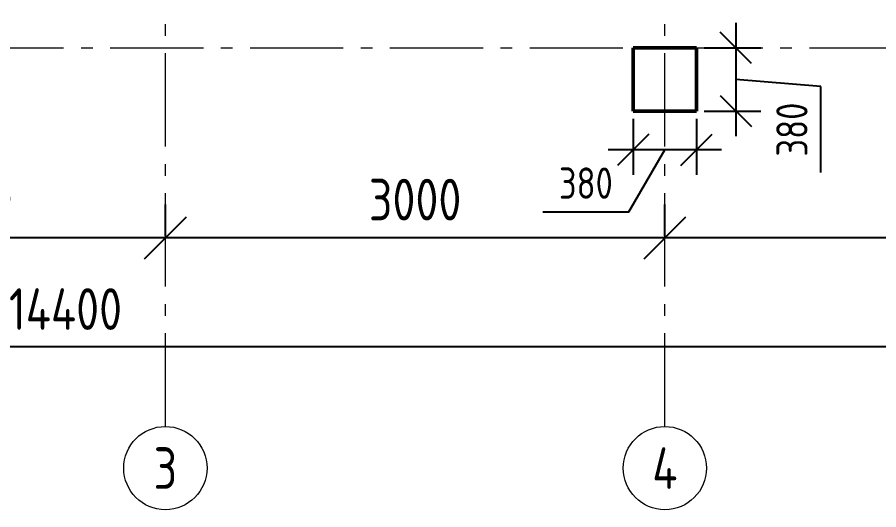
# Model space of a CAD drawing. Header units: millimetres. Extents: x 13040 to 55040, y 21337 to 51037.
# Drawn here: x 26016 to 31191, y 35319 to 38276 of the extents above; entities that cross this region are included whole.
import ezdxf

# ---------------------------------------------------------------- set-up
doc = ezdxf.new("R2010")
doc.units = ezdxf.units.MM
doc.linetypes.add('ГОСТ 2.303 6', pattern=[12, 8, -1.5, 1, -1.5])
doc.layers.add('Оси', color=3, linetype='Continuous')
doc.layers.add('Размеры', color=7, linetype='Continuous', lineweight=20)
doc.layers.add('Стены', color=7, linetype='Continuous', lineweight=50)
doc.styles.add('ГОСТ 2.304', font='CS_Gost2304.shx')
doc.dimstyles.new('СПДС', dxfattribs={"dimscale": 100, "dimtxt": 2.5, "dimasz": 2.5, "dimexe": 2, "dimexo": 0.625, "dimgap": 1, "dimtad": 1, "dimdec": 0, "dimtxsty": 'ГОСТ 2.304', "dimblk": 'OBLIQUE', "dimblk1": 'OBLIQUE', "dimblk2": 'OBLIQUE', "dimcen": 2.5, "dimdle": 2, "dimadec": 0, "dimazin": 2, "dimtfac": 0.75, "dimtdec": 4, "dimtmove": 1, "dimatfit": 3, "dimfxl": 1, "dimtfill": 1, "dimtolj": 1, "dimarcsym": 1})

# ---------------------------------------------------------------- blocks, each defined once
blk = doc.blocks.new('_Oblique')
at = {"color": 0, "linetype": 'ByBlock', "lineweight": -2}
blk.add_line((-0.5, -0.5), (0.5, 0.5), dxfattribs=at)
blk = doc.blocks.new('*D55')
at = {"layer": 'Defpoints', "color": 0, "ltscale": 75}
for p in [(24506, 37170), (24506, 36951.1), (26906, 36902)]:
    blk.add_point(p, dxfattribs=at)
at = {"layer": 'Оси', "color": 0, "lineweight": -2, "ltscale": 100}
for p, q in [((24506, 37107.5), (24506, 36751.1)), ((26906, 36964.5), (26906, 37151.1)), ((27106, 36951.1), (24306, 36951.1))]:
    blk.add_line(p, q, dxfattribs=at)
at = {"layer": 'Оси', "color": 0, "lineweight": -2, "ltscale": 75, "xscale": 250, "yscale": 250, "zscale": 250, "rotation": 180}
blk.add_blockref('_Oblique', (24506, 36951.1), dxfattribs=at)
at = {"layer": 'Оси', "color": 0, "lineweight": -2, "ltscale": 75, "xscale": 250, "yscale": 250, "zscale": 250}
blk.add_blockref('_Oblique', (26906, 36951.1), dxfattribs=at)
at = {"layer": 'Оси', "color": 0, "lineweight": 20, "ltscale": 75, "insert": (25706, 37185.8), "char_height": 250, "attachment_point": 5, "style": 'ГОСТ 2.304', "bg_fill": 3, "box_fill_scale": 1.1, "bg_fill_color": 256, "bg_fill_true_color": 13158600, "bg_fill_transparency": 0}
blk.add_mtext('\\A1;2400', dxfattribs=at)
blk = doc.blocks.new('*D56')
at = {"layer": 'Defpoints', "color": 0, "ltscale": 75}
for p in [(26906, 36951.1), (26906, 36951.1), (29906, 36902)]:
    blk.add_point(p, dxfattribs=at)
at = {"layer": 'Оси', "color": 0, "lineweight": -2, "ltscale": 100}
for p, q in [((26906, 37013.6), (26906, 37151.1)), ((29906, 36964.5), (29906, 37151.1)), ((30106, 36951.1), (26706, 36951.1))]:
    blk.add_line(p, q, dxfattribs=at)
at = {"layer": 'Оси', "color": 0, "lineweight": -2, "ltscale": 75, "xscale": 250, "yscale": 250, "zscale": 250, "rotation": 180}
blk.add_blockref('_Oblique', (26906, 36951.1), dxfattribs=at)
at = {"layer": 'Оси', "color": 0, "lineweight": -2, "ltscale": 75, "xscale": 250, "yscale": 250, "zscale": 250}
blk.add_blockref('_Oblique', (29906, 36951.1), dxfattribs=at)
at = {"layer": 'Оси', "color": 0, "lineweight": 20, "ltscale": 75, "insert": (28406, 37181.3), "char_height": 250, "attachment_point": 5, "style": 'ГОСТ 2.304', "bg_fill": 3, "box_fill_scale": 1.1, "bg_fill_color": 256, "bg_fill_true_color": 13158600, "bg_fill_transparency": 0}
blk.add_mtext('\\A1;3000', dxfattribs=at)
blk = doc.blocks.new('*D57')
at = {"layer": 'Defpoints', "color": 0, "ltscale": 75}
for p in [(29906, 36951.1), (29906, 36951.1), (33506, 36902)]:
    blk.add_point(p, dxfattribs=at)
at = {"layer": 'Оси', "color": 0, "lineweight": -2, "ltscale": 100}
for p, q in [((29906, 37013.6), (29906, 37151.1)), ((33506, 36964.5), (33506, 37151.1)), ((33706, 36951.1), (29706, 36951.1))]:
    blk.add_line(p, q, dxfattribs=at)
at = {"layer": 'Оси', "color": 0, "lineweight": -2, "ltscale": 75, "xscale": 250, "yscale": 250, "zscale": 250, "rotation": 180}
blk.add_blockref('_Oblique', (29906, 36951.1), dxfattribs=at)
at = {"layer": 'Оси', "color": 0, "lineweight": -2, "ltscale": 75, "xscale": 250, "yscale": 250, "zscale": 250}
blk.add_blockref('_Oblique', (33506, 36951.1), dxfattribs=at)
at = {"layer": 'Оси', "color": 0, "lineweight": 20, "ltscale": 75, "insert": (31706, 37188.6), "char_height": 250, "attachment_point": 5, "style": 'ГОСТ 2.304', "bg_fill": 3, "box_fill_scale": 1.1, "bg_fill_color": 256, "bg_fill_true_color": 13158600, "bg_fill_transparency": 0}
blk.add_mtext('\\A1;3600', dxfattribs=at)
blk = doc.blocks.new('*D58')
at = {"layer": 'Defpoints', "color": 0, "ltscale": 75}
for p in [(19106, 36458.8), (33506, 36458.8), (33506, 36299.2)]:
    blk.add_point(p, dxfattribs=at)
at = {"layer": 'Оси', "color": 0, "lineweight": -2, "ltscale": 100}
for p, q in [((19106, 36396.3), (19106, 36099.2)), ((33506, 36396.3), (33506, 36099.2)), ((18906, 36299.2), (33706, 36299.2))]:
    blk.add_line(p, q, dxfattribs=at)
at = {"layer": 'Оси', "color": 0, "lineweight": -2, "ltscale": 75, "xscale": 250, "yscale": 250, "zscale": 250, "rotation": 180}
blk.add_blockref('_Oblique', (19106, 36299.2), dxfattribs=at)
at = {"layer": 'Оси', "color": 0, "lineweight": -2, "ltscale": 75, "xscale": 250, "yscale": 250, "zscale": 250}
blk.add_blockref('_Oblique', (33506, 36299.2), dxfattribs=at)
at = {"layer": 'Оси', "color": 0, "lineweight": 20, "ltscale": 75, "insert": (26306, 36524.2), "char_height": 250, "attachment_point": 5, "style": 'ГОСТ 2.304', "bg_fill": 3, "box_fill_scale": 1.1, "bg_fill_color": 256, "bg_fill_true_color": 13158600, "bg_fill_transparency": 0}
blk.add_mtext('\\A1;14400', dxfattribs=at)
blk = doc.blocks.new('*D214')
at = {"layer": 'Defpoints', "color": 0, "ltscale": 75}
for p in [(30096, 38092.9), (30096, 37712.9), (30332.3, 37712.9)]:
    blk.add_point(p, dxfattribs=at)
at = {"layer": 'Размеры', "color": 0, "lineweight": -2, "ltscale": 75}
for p, q in [((30332.3, 38242.9), (30332.3, 37562.9)), ((30142.9, 38092.9), (30482.3, 38092.9)), ((30842, 37859.4), (30332.3, 37902.9)), ((30842, 37343.7), (30842, 37859.4)), ((30142.9, 37712.9), (30482.3, 37712.9))]:
    blk.add_line(p, q, dxfattribs=at)
at = {"layer": 'Размеры', "color": 0, "lineweight": -2, "ltscale": 75, "xscale": 187.5, "yscale": 187.5, "zscale": 187.5}
for p, rotation in [((30332.3, 38092.9), 90), ((30332.3, 37712.9), 270)]:
    blk.add_blockref('_Oblique', p, dxfattribs=dict(at, rotation=rotation))
at = {"layer": 'Размеры', "color": 0, "ltscale": 75, "insert": (30669.3, 37601.5), "char_height": 187.5, "attachment_point": 5, "rotation": 90, "style": 'ГОСТ 2.304', "bg_fill": 3, "box_fill_scale": 1.1, "bg_fill_color": 256, "bg_fill_true_color": 13158600, "bg_fill_transparency": 0}
blk.add_mtext('\\A1;380', dxfattribs=at)
blk = doc.blocks.new('*D216')
at = {"layer": 'Defpoints', "color": 0, "ltscale": 75}
for p in [(29716, 37712.9), (30096, 37712.9), (29716, 37480.2)]:
    blk.add_point(p, dxfattribs=at)
at = {"layer": 'Размеры', "color": 0, "lineweight": -2, "ltscale": 75}
for p, q in [((29716, 37666), (29716, 37330.2)), ((30096, 37666), (30096, 37330.2)), ((30246, 37480.2), (29566, 37480.2)), ((29689.4, 37107.6), (29906, 37480.2)), ((29173.8, 37107.6), (29689.4, 37107.6))]:
    blk.add_line(p, q, dxfattribs=at)
at = {"layer": 'Размеры', "color": 0, "lineweight": -2, "ltscale": 75, "xscale": 187.5, "yscale": 187.5, "zscale": 187.5, "rotation": 180}
blk.add_blockref('_Oblique', (29716, 37480.2), dxfattribs=at)
at = {"layer": 'Размеры', "color": 0, "lineweight": -2, "ltscale": 75, "xscale": 187.5, "yscale": 187.5, "zscale": 187.5}
blk.add_blockref('_Oblique', (30096, 37480.2), dxfattribs=at)
at = {"layer": 'Размеры', "color": 0, "ltscale": 75, "insert": (29431.6, 37280.2), "char_height": 187.5, "attachment_point": 5, "style": 'ГОСТ 2.304', "bg_fill": 3, "box_fill_scale": 1.1, "bg_fill_color": 256, "bg_fill_true_color": 13158600, "bg_fill_transparency": 0}
blk.add_mtext('\\A1;380', dxfattribs=at)

msp = doc.modelspace()

# ---------------------------------------------------------------- linework, layer by layer
at = {"layer": 'Оси', "color": 3, "linetype": 'ГОСТ 2.303 6', "lineweight": 20, "ltscale": 70}
for p, q in [((26906, 35819.4), (26906, 48717.4)), ((29906, 35819.4), (29906, 48717.4)), ((16494.6, 38092.9), (34494.6, 38092.9))]:
    msp.add_line(p, q, dxfattribs=at)
at = {"layer": 'Оси', "color": 3, "lineweight": 20, "ltscale": 100}
for centre in [(26906, 35569.4), (29906, 35569.4)]:
    msp.add_circle(centre, 250, dxfattribs=at)
at = {"layer": 'Стены', "lineweight": 50, "ltscale": 100}
for p, q in [((29716, 37712.9), (29716, 38092.9)), ((29716, 38092.9), (30096, 38092.9)), ((30096, 38092.9), (30096, 37712.9)), ((30096, 37712.9), (29716, 37712.9))]:
    msp.add_line(p, q, dxfattribs=at)

# ---------------------------------------------------------------- texts
at = {"layer": 'Оси', "color": 3, "lineweight": 20, "ltscale": 100, "char_height": 250, "attachment_point": 5, "style": 'ГОСТ 2.304'}
for s, insert, width in [('3', (26906, 35569.4), 239.361), ('4', (29906, 35569.4), 271.817)]:
    msp.add_mtext(s, dxfattribs=dict(at, insert=insert, width=width))

# ---------------------------------------------------------------- next in the draw order: dimensions: what is measured, and where the dimension line sits
at = {"layer": 'Оси', "color": 3, "lineweight": 20, "ltscale": 100}
for base, p1, p2, picture, middle in [((24506, 36951.1), (26906, 36902), (24506, 37170), '*D55', (25706, 37185.8)), ((33506, 36299.2), (19106, 36458.8), (33506, 36458.8), '*D58', (26306, 36524.2))]:
    dim = msp.add_linear_dim(base=base, p1=p1, p2=p2, dimstyle='СПДС', dxfattribs=at)
    dim.commit()
    dim.dimension.update_dxf_attribs({"geometry": picture, "text_midpoint": middle})

# ---------------------------------------------------------------- next in the draw order: dimensions: what is measured, and where the dimension line sits
dim = msp.add_linear_dim(base=(26906, 36951.1), p1=(29906, 36902), p2=(26906, 36951.1), dimstyle='СПДС', dxfattribs=at)
dim.commit()
dim.dimension.update_dxf_attribs({"geometry": '*D56', "text_midpoint": (28406, 37181.3)})

# ---------------------------------------------------------------- next in the draw order: dimensions: what is measured, and where the dimension line sits
dim = msp.add_linear_dim(base=(29906, 36951.1), p1=(33506, 36902), p2=(29906, 36951.1), dimstyle='СПДС', dxfattribs=at)
dim.commit()
dim.dimension.update_dxf_attribs({"geometry": '*D57', "text_midpoint": (31706, 37188.6)})

# ---------------------------------------------------------------- next in the draw order: dimensions: what is measured, and where the dimension line sits
at = {"layer": 'Размеры', "ltscale": 75}
dim = msp.add_linear_dim(base=(30332.3, 37712.9), p1=(30096, 38092.9), p2=(30096, 37712.9), angle=90, dimstyle='СПДС', override={"dimscale": 75}, dxfattribs=at)
dim.commit()
dim.dimension.update_dxf_attribs({"geometry": '*D214', "text_midpoint": (30842, 37784.4), "dimtype": 160})

# ---------------------------------------------------------------- next in the draw order: dimensions: what is measured, and where the dimension line sits
dim = msp.add_linear_dim(base=(29716, 37480.2), p1=(30096, 37712.9), p2=(29716, 37712.9), dimstyle='СПДС', override={"dimscale": 75}, dxfattribs=at)
dim.commit()
dim.dimension.update_dxf_attribs({"geometry": '*D216', "text_midpoint": (29614.4, 37107.6), "dimtype": 160})

doc.saveas('drawing.dxf')
